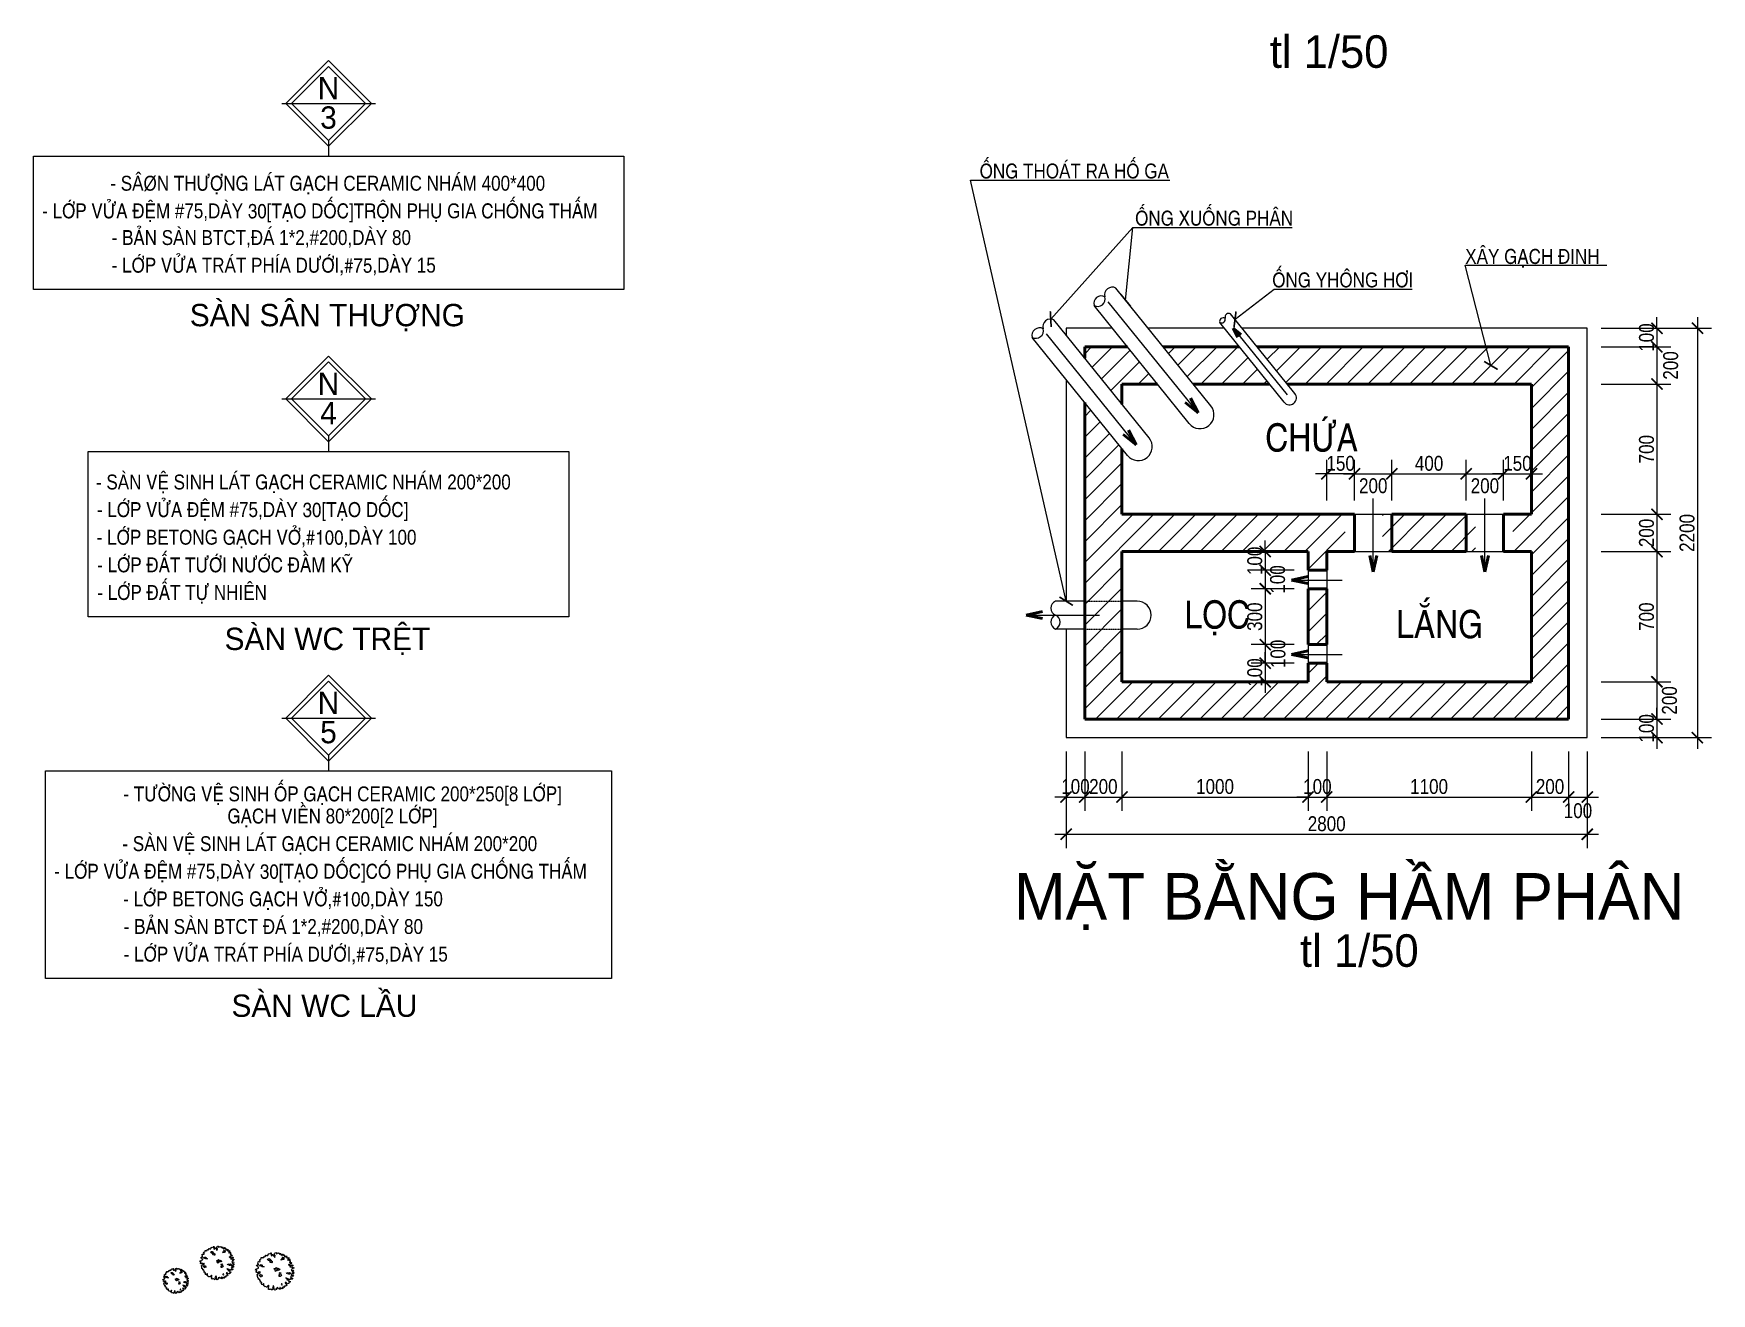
# Model space of a CAD drawing. Header units: millimetres. Extents: x -37049 to 129367, y 25385 to 90033.
# Drawn here: x 11644 to 29674, y 62992 to 76532 of the extents above; entities that cross this region are included whole.
import ezdxf
from ezdxf.enums import TextEntityAlignment as Align

# ---------------------------------------------------------------- set-up
doc = ezdxf.new("R2010")
doc.units = ezdxf.units.MM
doc.header["$MEASUREMENT"] = 0
doc.linetypes.add('ACAD_ISO03W100', pattern=[30, 12, -18])
for name, color, linetype, lineweight in [('DUONGDAN', 8, 'Continuous', 9), ('KHUNG TEN', 125, 'Continuous', 25), ('NKHUAT1', 54, 'ACAD_ISO03W100', 15), ('NKT', 9, 'Continuous', 0), ('NMANH1', 45, 'Continuous', 9), ('NMANH3', 25, 'Continuous', 9), ('NTHAY1', 61, 'Continuous', 25), ('NTHAY3', 41, 'Continuous', 25), ('NTHAY4', 21, 'Continuous', 25), ('Ntuong1', 140, 'Continuous', 50), ('Ntuong2', 150, 'Continuous', 50)]:
    doc.layers.add(name, color=color, linetype=linetype, lineweight=lineweight)
doc.layers.add('NCHU', color=70, linetype='Continuous')
doc.styles.add('AVO', font='vhelvcn.ttf')
doc.styles.add('FRANKO', font='vfranko.ttf', dxfattribs={"height": 500})
doc.dimstyles.new('50', dxfattribs={"dimtxt": 160, "dimasz": 120, "dimexe": 150, "dimexo": 150, "dimgap": 30, "dimtad": 1, "dimdec": 0, "dimlfac": 0.5, "dimzin": 0, "dimdsep": 46, "dimtxsty": 'AVO', "dimblk": 'ARCHTICK', "dimcen": -2, "dimdle": 120, "dimclrd": 256, "dimclre": 256, "dimclrt": 1, "dimadec": 0, "dimazin": 0, "dimtfac": 1, "dimtdec": 0, "dimtix": 1, "dimtmove": 2, "dimatfit": 3, "dimldrblk": 'ARCHTICK', "dimfxl": 0, "dimtolj": 1, "dimtzin": 0, "dimlwd": 0, "dimlwe": 0, "dimarcsym": 0})

# ---------------------------------------------------------------- blocks, each defined once
blk = doc.blocks.new('_ARCHTICK')
at = {"color": 0, "linetype": 'ByBlock', "const_width": 0.15}
blk.add_lwpolyline([(-0.5, -0.5), (0.5, 0.5)], dxfattribs=at)
blk = doc.blocks.new('*D322')
at = {"layer": 'DEFPOINTS', "color": 0}
for p in [(22740, 68965), (28340, 68965), (28340, 67927)]:
    blk.add_point(p, dxfattribs=at)
at = {"layer": 'NKT', "lineweight": 0}
for p, q in [((22740, 68815), (22740, 67777)), ((28340, 68815), (28340, 67777)), ((22620, 67927), (28460, 67927))]:
    blk.add_line(p, q, dxfattribs=at)
at = {"layer": 'NKT', "lineweight": 0, "xscale": 120, "yscale": 120, "zscale": 120, "rotation": 180}
blk.add_blockref('_ARCHTICK', (22740, 67927), dxfattribs=at)
at = {"layer": 'NKT', "lineweight": 0, "xscale": 120, "yscale": 120, "zscale": 120}
blk.add_blockref('_ARCHTICK', (28340, 67927), dxfattribs=at)
at = {"layer": 'NKT', "color": 1, "insert": (25540, 68039), "char_height": 160, "attachment_point": 5, "style": 'AVO'}
blk.add_mtext('\\A1;2800', dxfattribs=at)
blk = doc.blocks.new('*D323')
at = {"layer": 'DEFPOINTS', "color": 0}
for p in [(22940, 68965), (23340, 68965), (23340, 68327)]:
    blk.add_point(p, dxfattribs=at)
at = {"layer": 'NKT', "lineweight": 0}
for p, q in [((22940, 68815), (22940, 68177)), ((23340, 68815), (23340, 68177)), ((22820, 68327), (23460, 68327))]:
    blk.add_line(p, q, dxfattribs=at)
at = {"layer": 'NKT', "lineweight": 0, "xscale": 120, "yscale": 120, "zscale": 120, "rotation": 180}
blk.add_blockref('_ARCHTICK', (22940, 68327), dxfattribs=at)
at = {"layer": 'NKT', "lineweight": 0, "xscale": 120, "yscale": 120, "zscale": 120}
blk.add_blockref('_ARCHTICK', (23340, 68327), dxfattribs=at)
at = {"layer": 'NKT', "color": 1, "insert": (23140, 68439), "char_height": 160, "attachment_point": 5, "style": 'AVO'}
blk.add_mtext('\\A1;200', dxfattribs=at)
blk = doc.blocks.new('A$C0C2D02D3')
at = {"layer": 'NTHAY3'}
blk.add_line((964, 0), (0, 1193), dxfattribs=at)
at = {"layer": 'Ntuong2'}
for q in [(825, 113), (882, 159)]:
    blk.add_line((964, 0), q, dxfattribs=at)
blk = doc.blocks.new('*D324')
at = {"layer": 'DEFPOINTS', "color": 0}
for p in [(22740, 68965), (22940, 68965), (22940, 68327)]:
    blk.add_point(p, dxfattribs=at)
at = {"layer": 'NKT', "lineweight": 0}
for p, q in [((22740, 68815), (22740, 68177)), ((22940, 68815), (22940, 68177)), ((22740, 68327), (22620, 68327)), ((22740, 68327), (22940, 68327)), ((22940, 68327), (23060, 68327))]:
    blk.add_line(p, q, dxfattribs=at)
at = {"layer": 'NKT', "lineweight": 0, "xscale": 120, "yscale": 120, "zscale": 120}
blk.add_blockref('_ARCHTICK', (22740, 68327), dxfattribs=at)
at = {"layer": 'NKT', "lineweight": 0, "xscale": 120, "yscale": 120, "zscale": 120, "rotation": 180}
blk.add_blockref('_ARCHTICK', (22940, 68327), dxfattribs=at)
at = {"layer": 'NKT', "color": 1, "insert": (22840, 68439), "char_height": 160, "attachment_point": 5, "style": 'AVO'}
blk.add_mtext('\\A1;100', dxfattribs=at)
blk = doc.blocks.new('*D325')
at = {"layer": 'DEFPOINTS', "color": 0}
for p in [(28340, 73365), (28340, 68965), (29524, 68965)]:
    blk.add_point(p, dxfattribs=at)
at = {"layer": 'NKT', "lineweight": 0}
for p, q in [((29524, 73485), (29524, 68845)), ((28490, 73365), (29674, 73365)), ((28490, 68965), (29674, 68965))]:
    blk.add_line(p, q, dxfattribs=at)
at = {"layer": 'NKT', "lineweight": 0, "xscale": 120, "yscale": 120, "zscale": 120}
for p, rotation in [((29524, 73365), 90), ((29524, 68965), 270)]:
    blk.add_blockref('_ARCHTICK', p, dxfattribs=dict(at, rotation=rotation))
at = {"layer": 'NKT', "color": 1, "insert": (29413, 71165), "char_height": 160, "attachment_point": 5, "rotation": 90, "style": 'AVO'}
blk.add_mtext('\\A1;2200', dxfattribs=at)
blk = doc.blocks.new('*D326')
at = {"layer": 'DEFPOINTS', "color": 0}
for p in [(28140, 68965), (28340, 68965), (28340, 68327)]:
    blk.add_point(p, dxfattribs=at)
at = {"layer": 'NKT', "lineweight": 0}
for p, q in [((28140, 68815), (28140, 68177)), ((28340, 68815), (28340, 68177)), ((28020, 68327), (28460, 68327))]:
    blk.add_line(p, q, dxfattribs=at)
at = {"layer": 'NKT', "lineweight": 0, "xscale": 120, "yscale": 120, "zscale": 120, "rotation": 180}
blk.add_blockref('_ARCHTICK', (28140, 68327), dxfattribs=at)
at = {"layer": 'NKT', "lineweight": 0, "xscale": 120, "yscale": 120, "zscale": 120}
blk.add_blockref('_ARCHTICK', (28340, 68327), dxfattribs=at)
at = {"layer": 'NKT', "color": 1, "insert": (28240, 68179), "char_height": 160, "attachment_point": 5, "style": 'AVO'}
blk.add_mtext('\\A1;100', dxfattribs=at)
blk = doc.blocks.new('*D327')
at = {"layer": 'DEFPOINTS', "color": 0}
for p in [(27740, 68965), (28140, 68965), (28140, 68327)]:
    blk.add_point(p, dxfattribs=at)
at = {"layer": 'NKT', "lineweight": 0}
for p, q in [((27740, 68815), (27740, 68177)), ((28140, 68815), (28140, 68177)), ((27620, 68327), (28260, 68327))]:
    blk.add_line(p, q, dxfattribs=at)
at = {"layer": 'NKT', "lineweight": 0, "xscale": 120, "yscale": 120, "zscale": 120, "rotation": 180}
blk.add_blockref('_ARCHTICK', (27740, 68327), dxfattribs=at)
at = {"layer": 'NKT', "lineweight": 0, "xscale": 120, "yscale": 120, "zscale": 120}
blk.add_blockref('_ARCHTICK', (28140, 68327), dxfattribs=at)
at = {"layer": 'NKT', "color": 1, "insert": (27940, 68439), "char_height": 160, "attachment_point": 5, "style": 'AVO'}
blk.add_mtext('\\A1;200', dxfattribs=at)
blk = doc.blocks.new('*D328')
at = {"layer": 'DEFPOINTS', "color": 0}
for p in [(25540, 68965), (27740, 68965), (27740, 68327)]:
    blk.add_point(p, dxfattribs=at)
at = {"layer": 'NKT', "lineweight": 0}
for p, q in [((25540, 68815), (25540, 68177)), ((27740, 68815), (27740, 68177)), ((25420, 68327), (27860, 68327))]:
    blk.add_line(p, q, dxfattribs=at)
at = {"layer": 'NKT', "lineweight": 0, "xscale": 120, "yscale": 120, "zscale": 120, "rotation": 180}
blk.add_blockref('_ARCHTICK', (25540, 68327), dxfattribs=at)
at = {"layer": 'NKT', "lineweight": 0, "xscale": 120, "yscale": 120, "zscale": 120}
blk.add_blockref('_ARCHTICK', (27740, 68327), dxfattribs=at)
at = {"layer": 'NKT', "color": 1, "insert": (26640, 68439), "char_height": 160, "attachment_point": 5, "style": 'AVO'}
blk.add_mtext('\\A1;1100', dxfattribs=at)
blk = doc.blocks.new('*D329')
at = {"layer": 'DEFPOINTS', "color": 0}
for p in [(25340, 68965), (25540, 68965), (25540, 68327)]:
    blk.add_point(p, dxfattribs=at)
at = {"layer": 'NKT', "lineweight": 0}
for p, q in [((25340, 68815), (25340, 68177)), ((25540, 68815), (25540, 68177)), ((25340, 68327), (25220, 68327)), ((25340, 68327), (25540, 68327)), ((25540, 68327), (25660, 68327))]:
    blk.add_line(p, q, dxfattribs=at)
at = {"layer": 'NKT', "lineweight": 0, "xscale": 120, "yscale": 120, "zscale": 120}
blk.add_blockref('_ARCHTICK', (25340, 68327), dxfattribs=at)
at = {"layer": 'NKT', "lineweight": 0, "xscale": 120, "yscale": 120, "zscale": 120, "rotation": 180}
blk.add_blockref('_ARCHTICK', (25540, 68327), dxfattribs=at)
at = {"layer": 'NKT', "color": 1, "insert": (25440, 68439), "char_height": 160, "attachment_point": 5, "style": 'AVO'}
blk.add_mtext('\\A1;100', dxfattribs=at)
blk = doc.blocks.new('*D330')
at = {"layer": 'DEFPOINTS', "color": 0}
for p in [(23340, 68965), (25340, 68965), (25340, 68327)]:
    blk.add_point(p, dxfattribs=at)
at = {"layer": 'NKT', "lineweight": 0}
for p, q in [((23340, 68815), (23340, 68177)), ((25340, 68815), (25340, 68177)), ((23220, 68327), (25460, 68327))]:
    blk.add_line(p, q, dxfattribs=at)
at = {"layer": 'NKT', "lineweight": 0, "xscale": 120, "yscale": 120, "zscale": 120, "rotation": 180}
blk.add_blockref('_ARCHTICK', (23340, 68327), dxfattribs=at)
at = {"layer": 'NKT', "lineweight": 0, "xscale": 120, "yscale": 120, "zscale": 120}
blk.add_blockref('_ARCHTICK', (25340, 68327), dxfattribs=at)
at = {"layer": 'NKT', "color": 1, "insert": (24340, 68439), "char_height": 160, "attachment_point": 5, "style": 'AVO'}
blk.add_mtext('\\A1;1000', dxfattribs=at)
blk = doc.blocks.new('*D331')
at = {"layer": 'DEFPOINTS', "color": 0}
for p in [(27040, 71800), (26240, 71365), (27040, 71365)]:
    blk.add_point(p, dxfattribs=at)
at = {"layer": 'NKT', "lineweight": 0}
for p, q in [((26240, 71515), (26240, 71950)), ((27040, 71515), (27040, 71950)), ((26120, 71800), (27160, 71800))]:
    blk.add_line(p, q, dxfattribs=at)
at = {"layer": 'NKT', "lineweight": 0, "xscale": 120, "yscale": 120, "zscale": 120, "rotation": 180}
blk.add_blockref('_ARCHTICK', (26240, 71800), dxfattribs=at)
at = {"layer": 'NKT', "lineweight": 0, "xscale": 120, "yscale": 120, "zscale": 120}
blk.add_blockref('_ARCHTICK', (27040, 71800), dxfattribs=at)
at = {"layer": 'NKT', "color": 1, "insert": (26640, 71912), "char_height": 160, "attachment_point": 5, "style": 'AVO'}
blk.add_mtext('\\A1;400', dxfattribs=at)
blk = doc.blocks.new('*D332')
at = {"layer": 'DEFPOINTS', "color": 0}
for p in [(25340, 69765), (24880, 69565), (25162, 69565)]:
    blk.add_point(p, dxfattribs=at)
at = {"layer": 'NKT', "lineweight": 0}
for p, q in [((24880, 69765), (24880, 69885)), ((25190, 69765), (24730, 69765)), ((24880, 69765), (24880, 69565)), ((25012, 69565), (24730, 69565)), ((24880, 69565), (24880, 69445))]:
    blk.add_line(p, q, dxfattribs=at)
at = {"layer": 'NKT', "lineweight": 0, "xscale": 120, "yscale": 120, "zscale": 120}
for p, rotation in [((24880, 69765), 270), ((24880, 69565), 90)]:
    blk.add_blockref('_ARCHTICK', p, dxfattribs=dict(at, rotation=rotation))
at = {"layer": 'NKT', "color": 1, "insert": (24768, 69665), "char_height": 160, "attachment_point": 5, "rotation": 90, "style": 'AVO'}
blk.add_mtext('\\A1;100', dxfattribs=at)
blk = doc.blocks.new('*D333')
at = {"layer": 'DEFPOINTS', "color": 0}
for p in [(25340, 69965), (24880, 69765), (25340, 69765)]:
    blk.add_point(p, dxfattribs=at)
at = {"layer": 'NKT', "lineweight": 0}
for p, q in [((25190, 69965), (24730, 69965)), ((24880, 70085), (24880, 69645)), ((25190, 69765), (24730, 69765))]:
    blk.add_line(p, q, dxfattribs=at)
at = {"layer": 'NKT', "lineweight": 0, "xscale": 120, "yscale": 120, "zscale": 120}
for p, rotation in [((24880, 69965), 90), ((24880, 69765), 270)]:
    blk.add_blockref('_ARCHTICK', p, dxfattribs=dict(at, rotation=rotation))
at = {"layer": 'NKT', "color": 1, "insert": (25017, 69865), "char_height": 160, "attachment_point": 5, "rotation": 90, "style": 'AVO'}
blk.add_mtext('\\A1;100', dxfattribs=at)
blk = doc.blocks.new('*D334')
at = {"layer": 'DEFPOINTS', "color": 0}
for p in [(25340, 70565), (24880, 69965), (25340, 69965)]:
    blk.add_point(p, dxfattribs=at)
at = {"layer": 'NKT', "lineweight": 0}
for p, q in [((24880, 70685), (24880, 69845)), ((25190, 70565), (24730, 70565)), ((25190, 69965), (24730, 69965))]:
    blk.add_line(p, q, dxfattribs=at)
at = {"layer": 'NKT', "lineweight": 0, "xscale": 120, "yscale": 120, "zscale": 120}
for p, rotation in [((24880, 70565), 90), ((24880, 69965), 270)]:
    blk.add_blockref('_ARCHTICK', p, dxfattribs=dict(at, rotation=rotation))
at = {"layer": 'NKT', "color": 1, "insert": (24768, 70265), "char_height": 160, "attachment_point": 5, "rotation": 90, "style": 'AVO'}
blk.add_mtext('\\A1;300', dxfattribs=at)
blk = doc.blocks.new('*D335')
at = {"layer": 'DEFPOINTS', "color": 0}
for p in [(25340, 70765), (24880, 70565), (25340, 70565)]:
    blk.add_point(p, dxfattribs=at)
at = {"layer": 'NKT', "lineweight": 0}
for p, q in [((24880, 70885), (24880, 70445)), ((25190, 70765), (24730, 70765)), ((25190, 70565), (24730, 70565))]:
    blk.add_line(p, q, dxfattribs=at)
at = {"layer": 'NKT', "lineweight": 0, "xscale": 120, "yscale": 120, "zscale": 120}
for p, rotation in [((24880, 70765), 90), ((24880, 70565), 270)]:
    blk.add_blockref('_ARCHTICK', p, dxfattribs=dict(at, rotation=rotation))
at = {"layer": 'NKT', "color": 1, "insert": (25013, 70665), "char_height": 160, "attachment_point": 5, "rotation": 90, "style": 'AVO'}
blk.add_mtext('\\A1;100', dxfattribs=at)
blk = doc.blocks.new('*D336')
at = {"layer": 'DEFPOINTS', "color": 0}
for p in [(25340, 70965), (24880, 70765), (25340, 70765)]:
    blk.add_point(p, dxfattribs=at)
at = {"layer": 'NKT', "lineweight": 0}
for p, q in [((24880, 70965), (24880, 71085)), ((25190, 70965), (24730, 70965)), ((24880, 70965), (24880, 70765)), ((25190, 70765), (24730, 70765)), ((24880, 70765), (24880, 70645))]:
    blk.add_line(p, q, dxfattribs=at)
at = {"layer": 'NKT', "lineweight": 0, "xscale": 120, "yscale": 120, "zscale": 120}
for p, rotation in [((24880, 70965), 270), ((24880, 70765), 90)]:
    blk.add_blockref('_ARCHTICK', p, dxfattribs=dict(at, rotation=rotation))
at = {"layer": 'NKT', "color": 1, "insert": (24768, 70865), "char_height": 160, "attachment_point": 5, "rotation": 90, "style": 'AVO'}
blk.add_mtext('\\A1;100', dxfattribs=at)
blk = doc.blocks.new('*D337')
at = {"layer": 'DEFPOINTS', "color": 0}
for p in [(25540, 71800), (25540, 71365), (25840, 71365)]:
    blk.add_point(p, dxfattribs=at)
at = {"layer": 'NKT', "lineweight": 0}
for p, q in [((25540, 71515), (25540, 71950)), ((25840, 71515), (25840, 71950)), ((25540, 71800), (25420, 71800)), ((25840, 71800), (25540, 71800)), ((25840, 71800), (25960, 71800))]:
    blk.add_line(p, q, dxfattribs=at)
at = {"layer": 'NKT', "lineweight": 0, "xscale": 120, "yscale": 120, "zscale": 120}
blk.add_blockref('_ARCHTICK', (25540, 71800), dxfattribs=at)
at = {"layer": 'NKT', "lineweight": 0, "xscale": 120, "yscale": 120, "zscale": 120, "rotation": 180}
blk.add_blockref('_ARCHTICK', (25840, 71800), dxfattribs=at)
at = {"layer": 'NKT', "color": 1, "insert": (25690, 71912), "char_height": 160, "attachment_point": 5, "style": 'AVO'}
blk.add_mtext('\\A1;150', dxfattribs=at)
blk = doc.blocks.new('*D338')
at = {"layer": 'DEFPOINTS', "color": 0}
for p in [(26240, 71800), (25840, 71365), (26240, 71365)]:
    blk.add_point(p, dxfattribs=at)
at = {"layer": 'NKT', "lineweight": 0}
for p, q in [((25840, 71515), (25840, 71950)), ((26240, 71515), (26240, 71950)), ((25720, 71800), (26360, 71800))]:
    blk.add_line(p, q, dxfattribs=at)
at = {"layer": 'NKT', "lineweight": 0, "xscale": 120, "yscale": 120, "zscale": 120, "rotation": 180}
blk.add_blockref('_ARCHTICK', (25840, 71800), dxfattribs=at)
at = {"layer": 'NKT', "lineweight": 0, "xscale": 120, "yscale": 120, "zscale": 120}
blk.add_blockref('_ARCHTICK', (26240, 71800), dxfattribs=at)
at = {"layer": 'NKT', "color": 1, "insert": (26040, 71671), "char_height": 160, "attachment_point": 5, "style": 'AVO'}
blk.add_mtext('\\A1;200', dxfattribs=at)
blk = doc.blocks.new('*D339')
at = {"layer": 'DEFPOINTS', "color": 0}
for p in [(28340, 71365), (28340, 70965), (29089, 70965)]:
    blk.add_point(p, dxfattribs=at)
at = {"layer": 'NKT', "lineweight": 0}
for p, q in [((29089, 71485), (29089, 70845)), ((28490, 71365), (29239, 71365)), ((28490, 70965), (29239, 70965))]:
    blk.add_line(p, q, dxfattribs=at)
at = {"layer": 'NKT', "lineweight": 0, "xscale": 120, "yscale": 120, "zscale": 120}
for p, rotation in [((29089, 71365), 90), ((29089, 70965), 270)]:
    blk.add_blockref('_ARCHTICK', p, dxfattribs=dict(at, rotation=rotation))
at = {"layer": 'NKT', "color": 1, "insert": (28977, 71165), "char_height": 160, "attachment_point": 5, "rotation": 90, "style": 'AVO'}
blk.add_mtext('\\A1;200', dxfattribs=at)
blk = doc.blocks.new('*D340')
at = {"layer": 'DEFPOINTS', "color": 0}
for p in [(28340, 69165), (28340, 68965), (29089, 68965)]:
    blk.add_point(p, dxfattribs=at)
at = {"layer": 'NKT', "lineweight": 0}
for p, q in [((29089, 69165), (29089, 69285)), ((28490, 69165), (29239, 69165)), ((29089, 69165), (29089, 68965)), ((28490, 68965), (29239, 68965)), ((29089, 68965), (29089, 68845))]:
    blk.add_line(p, q, dxfattribs=at)
at = {"layer": 'NKT', "lineweight": 0, "xscale": 120, "yscale": 120, "zscale": 120}
for p, rotation in [((29089, 69165), 270), ((29089, 68965), 90)]:
    blk.add_blockref('_ARCHTICK', p, dxfattribs=dict(at, rotation=rotation))
at = {"layer": 'NKT', "color": 1, "insert": (28977, 69065), "char_height": 160, "attachment_point": 5, "rotation": 90, "style": 'AVO'}
blk.add_mtext('\\A1;100', dxfattribs=at)
blk = doc.blocks.new('*D341')
at = {"layer": 'DEFPOINTS', "color": 0}
for p in [(28340, 69565), (28340, 69165), (29089, 69165)]:
    blk.add_point(p, dxfattribs=at)
at = {"layer": 'NKT', "lineweight": 0}
for p, q in [((29089, 69685), (29089, 69045)), ((28490, 69565), (29239, 69565)), ((28490, 69165), (29239, 69165))]:
    blk.add_line(p, q, dxfattribs=at)
at = {"layer": 'NKT', "lineweight": 0, "xscale": 120, "yscale": 120, "zscale": 120}
for p, rotation in [((29089, 69565), 90), ((29089, 69165), 270)]:
    blk.add_blockref('_ARCHTICK', p, dxfattribs=dict(at, rotation=rotation))
at = {"layer": 'NKT', "color": 1, "insert": (29224, 69365), "char_height": 160, "attachment_point": 5, "rotation": 90, "style": 'AVO'}
blk.add_mtext('\\A1;200', dxfattribs=at)
blk = doc.blocks.new('*D342')
at = {"layer": 'DEFPOINTS', "color": 0}
for p in [(28340, 70965), (28340, 69565), (29089, 69565)]:
    blk.add_point(p, dxfattribs=at)
at = {"layer": 'NKT', "lineweight": 0}
for p, q in [((29089, 71085), (29089, 69445)), ((28490, 70965), (29239, 70965)), ((28490, 69565), (29239, 69565))]:
    blk.add_line(p, q, dxfattribs=at)
at = {"layer": 'NKT', "lineweight": 0, "xscale": 120, "yscale": 120, "zscale": 120}
for p, rotation in [((29089, 70965), 90), ((29089, 69565), 270)]:
    blk.add_blockref('_ARCHTICK', p, dxfattribs=dict(at, rotation=rotation))
at = {"layer": 'NKT', "color": 1, "insert": (28977, 70265), "char_height": 160, "attachment_point": 5, "rotation": 90, "style": 'AVO'}
blk.add_mtext('\\A1;700', dxfattribs=at)
blk = doc.blocks.new('*D343')
at = {"layer": 'DEFPOINTS', "color": 0}
for p in [(27740, 71800), (27740, 71625), (27440, 71365)]:
    blk.add_point(p, dxfattribs=at)
at = {"layer": 'NKT', "lineweight": 0}
for p, q in [((27440, 71515), (27440, 71950)), ((27740, 71775), (27740, 71950)), ((27440, 71800), (27320, 71800)), ((27440, 71800), (27740, 71800)), ((27740, 71800), (27860, 71800))]:
    blk.add_line(p, q, dxfattribs=at)
at = {"layer": 'NKT', "lineweight": 0, "xscale": 120, "yscale": 120, "zscale": 120}
blk.add_blockref('_ARCHTICK', (27440, 71800), dxfattribs=at)
at = {"layer": 'NKT', "lineweight": 0, "xscale": 120, "yscale": 120, "zscale": 120, "rotation": 180}
blk.add_blockref('_ARCHTICK', (27740, 71800), dxfattribs=at)
at = {"layer": 'NKT', "color": 1, "insert": (27590, 71912), "char_height": 160, "attachment_point": 5, "style": 'AVO'}
blk.add_mtext('\\A1;150', dxfattribs=at)
blk = doc.blocks.new('*D344')
at = {"layer": 'DEFPOINTS', "color": 0}
for p in [(27440, 71800), (27040, 71365), (27440, 71365)]:
    blk.add_point(p, dxfattribs=at)
at = {"layer": 'NKT', "lineweight": 0}
for p, q in [((27040, 71515), (27040, 71950)), ((27440, 71515), (27440, 71950)), ((26920, 71800), (27560, 71800))]:
    blk.add_line(p, q, dxfattribs=at)
at = {"layer": 'NKT', "lineweight": 0, "xscale": 120, "yscale": 120, "zscale": 120, "rotation": 180}
blk.add_blockref('_ARCHTICK', (27040, 71800), dxfattribs=at)
at = {"layer": 'NKT', "lineweight": 0, "xscale": 120, "yscale": 120, "zscale": 120}
blk.add_blockref('_ARCHTICK', (27440, 71800), dxfattribs=at)
at = {"layer": 'NKT', "color": 1, "insert": (27240, 71671), "char_height": 160, "attachment_point": 5, "style": 'AVO'}
blk.add_mtext('\\A1;200', dxfattribs=at)
blk = doc.blocks.new('*D345')
at = {"layer": 'DEFPOINTS', "color": 0}
for p in [(28340, 72765), (28340, 71365), (29089, 71365)]:
    blk.add_point(p, dxfattribs=at)
at = {"layer": 'NKT', "lineweight": 0}
for p, q in [((29089, 72885), (29089, 71245)), ((28490, 72765), (29239, 72765)), ((28490, 71365), (29239, 71365))]:
    blk.add_line(p, q, dxfattribs=at)
at = {"layer": 'NKT', "lineweight": 0, "xscale": 120, "yscale": 120, "zscale": 120}
for p, rotation in [((29089, 72765), 90), ((29089, 71365), 270)]:
    blk.add_blockref('_ARCHTICK', p, dxfattribs=dict(at, rotation=rotation))
at = {"layer": 'NKT', "color": 1, "insert": (28977, 72065), "char_height": 160, "attachment_point": 5, "rotation": 90, "style": 'AVO'}
blk.add_mtext('\\A1;700', dxfattribs=at)
blk = doc.blocks.new('*D346')
at = {"layer": 'DEFPOINTS', "color": 0}
for p in [(28340, 73165), (28340, 72765), (29089, 72765)]:
    blk.add_point(p, dxfattribs=at)
at = {"layer": 'NKT', "lineweight": 0}
for p, q in [((29089, 73285), (29089, 72645)), ((28490, 73165), (29239, 73165)), ((28490, 72765), (29239, 72765))]:
    blk.add_line(p, q, dxfattribs=at)
at = {"layer": 'NKT', "lineweight": 0, "xscale": 120, "yscale": 120, "zscale": 120}
for p, rotation in [((29089, 73165), 90), ((29089, 72765), 270)]:
    blk.add_blockref('_ARCHTICK', p, dxfattribs=dict(at, rotation=rotation))
at = {"layer": 'NKT', "color": 1, "insert": (29237, 72965), "char_height": 160, "attachment_point": 5, "rotation": 90, "style": 'AVO'}
blk.add_mtext('\\A1;200', dxfattribs=at)
blk = doc.blocks.new('*D347')
at = {"layer": 'DEFPOINTS', "color": 0}
for p in [(28340, 73365), (28340, 73165), (29089, 73165)]:
    blk.add_point(p, dxfattribs=at)
at = {"layer": 'NKT', "lineweight": 0}
for p, q in [((29089, 73365), (29089, 73485)), ((28490, 73365), (29239, 73365)), ((29089, 73365), (29089, 73165)), ((28490, 73165), (29239, 73165)), ((29089, 73165), (29089, 73045))]:
    blk.add_line(p, q, dxfattribs=at)
at = {"layer": 'NKT', "lineweight": 0, "xscale": 120, "yscale": 120, "zscale": 120}
for p, rotation in [((29089, 73365), 270), ((29089, 73165), 90)]:
    blk.add_blockref('_ARCHTICK', p, dxfattribs=dict(at, rotation=rotation))
at = {"layer": 'NKT', "color": 1, "insert": (28977, 73265), "char_height": 160, "attachment_point": 5, "rotation": 90, "style": 'AVO'}
blk.add_mtext('\\A1;100', dxfattribs=at)
blk = doc.blocks.new('A$C5CEF6302')
at = {"color": 0, "linetype": 'ByBlock'}
for points in [[(1152, 601), (1183, 578), (1199, 563), (1214, 569), (1227, 554), (1210, 537), (1190, 535), (1177, 509), (1160, 528), (1139, 511), (1132, 490), (1177, 479), (1167, 479), (1188, 494), (1207, 466), (1199, 447), (1175, 444), (1156, 447), (1145, 431), (1134, 447), (1117, 436), (1124, 408), (1152, 395), (1158, 378), (1175, 387), (1173, 361), (1162, 350), (1140, 354), (1121, 350), (1100, 361), (1089, 350), (1087, 333), (1063, 345), (1042, 369), (1010, 380), (982, 382), (958, 400), (969, 372), (1005, 363), (992, 345), (1005, 320), (1020, 335), (1050, 305), (1068, 275), (1096, 296), (1106, 262), (1085, 258), (1063, 236), (1074, 223), (1050, 212), (1038, 228), (1025, 206), (995, 219), (973, 249), (945, 247), (941, 223), (964, 217), (999, 191), (984, 178), (997, 159), (992, 148), (964, 157), (963, 144), (969, 129), (954, 129), (936, 129), (928, 120), (913, 139), (909, 111), (924, 96), (900, 86), (892, 96), (864, 99), (851, 68), (866, 71), (870, 55), (838, 47), (829, 62), (806, 82), (795, 68), (784, 88), (767, 86), (767, 60), (791, 49), (778, 36), (758, 39), (745, 58), (726, 52), (711, 71), (688, 90), (701, 95), (683, 62), (653, 62), (645, 45), (660, 49), (670, 34), (664, 26), (610, 0), (591, 28), (589, 58), (595, 71), (578, 83), (584, 110), (576, 131), (561, 144), (550, 120), (556, 95), (535, 77), (544, 64), (552, 45), (533, 0), (511, 21), (494, 40), (479, 28), (464, 40), (439, 24), (417, 30), (399, 55), (417, 79), (406, 103), (417, 129), (423, 148), (411, 159), (396, 129), (383, 142), (376, 126), (380, 99), (350, 99), (320, 120), (303, 99), (290, 118), (282, 135), (260, 144), (266, 157), (263, 185), (260, 200), (266, 206), (254, 221), (228, 189), (236, 169), (198, 181), (198, 206), (179, 217), (185, 240), (200, 247), (180, 266), (159, 251), (157, 251), (144, 268), (161, 283), (144, 309), (131, 307), (121, 320), (133, 326), (136, 354), (95, 344), (95, 365), (95, 387), (82, 391), (69, 400), (67, 410), (60, 444), (54, 449), (58, 453), (71, 477), (47, 483), (37, 492), (60, 505), (82, 537), (103, 537), (131, 561), (146, 545), (146, 580), (131, 597), (110, 567), (101, 580), (75, 580), (67, 561), (45, 565), (37, 573), (9, 591), (28, 604), (37, 636), (0, 644), (7, 678), (35, 687), (50, 683), (58, 702), (90, 706), (95, 721), (86, 734), (67, 764), (45, 771), (32, 786), (39, 804), (58, 810), (93, 812), (90, 829), (71, 848), (82, 878), (69, 900), (88, 913), (125, 909), (149, 917), (144, 943), (123, 960), (136, 982), (168, 997), (183, 1020), (179, 1042), (226, 1046), (228, 1038), (260, 1044), (260, 1057), (258, 1074), (264, 1078), (266, 1078), (290, 1070), (316, 1085), (314, 1093), (316, 1115), (329, 1115), (350, 1104), (389, 1106), (389, 1113), (399, 1128), (398, 1138), (404, 1156), (432, 1168), (473, 1158), (483, 1181), (473, 1194), (492, 1194), (501, 1180), (505, 1140), (498, 1110), (511, 1100), (524, 1109), (529, 1138), (546, 1140), (561, 1113), (600, 1061), (615, 1048), (627, 1106), (610, 1123), (597, 1147), (600, 1173), (612, 1171)], [(612, 1171), (623, 1196), (645, 1207), (662, 1194), (662, 1180), (666, 1162), (677, 1162), (696, 1181), (722, 1190), (726, 1180), (737, 1180), (750, 1188), (763, 1171), (760, 1153), (769, 1156), (793, 1171), (808, 1173), (812, 1153), (806, 1132), (829, 1145), (831, 1113), (849, 1110), (853, 1132), (853, 1149), (877, 1147), (883, 1152), (887, 1132), (877, 1115), (893, 1115), (911, 1132), (924, 1115), (920, 1097), (920, 1081), (917, 1059), (933, 1063), (941, 1081), (956, 1063), (976, 1078), (982, 1093), (988, 1081), (1003, 1081), (992, 1061), (982, 1042), (1001, 1026), (1010, 1044), (1016, 1029), (1035, 1038), (1055, 1042), (1059, 1023), (1044, 1005), (1027, 997), (1027, 977), (1035, 954), (1044, 971), (1061, 954), (1061, 980), (1078, 986), (1083, 999), (1089, 975), (1096, 960), (1083, 947), (1081, 934), (1098, 940), (1100, 919), (1100, 906), (1087, 898), (1076, 887), (1087, 874), (1100, 887), (1113, 896), (1134, 881), (1154, 861), (1145, 855), (1111, 850), (1093, 831), (1081, 812), (1044, 825), (1068, 790), (1100, 797), (1124, 812), (1152, 799), (1167, 816), (1182, 797), (1182, 777), (1156, 782), (1130, 777), (1091, 752), (1130, 739), (1152, 748), (1196, 730), (1207, 733), (1214, 706), (1190, 694), (1162, 690), (1154, 666), (1134, 644), (1156, 631), (1196, 642), (1214, 623), (1201, 601), (1180, 612), (1152, 601)]]:
    blk.add_lwpolyline(points, dxfattribs=at)
for points in [[(163, 825), (187, 803), (204, 808), (217, 786), (196, 778), (239, 761), (273, 752), (243, 748), (209, 748), (174, 765), (121, 780), (151, 791)], [(411, 1005), (432, 1008), (460, 993), (464, 971), (481, 963), (505, 933), (529, 926), (533, 885), (514, 877), (484, 889), (464, 889), (455, 907), (473, 913), (464, 926), (440, 945), (415, 950), (391, 975), (372, 990)], [(638, 692), (649, 718), (662, 724), (666, 707), (675, 688), (705, 681), (694, 694), (714, 700), (750, 683), (767, 668), (765, 649), (748, 638), (741, 647), (718, 640), (694, 623), (690, 636), (666, 636), (653, 619), (649, 595), (630, 604), (619, 632), (632, 644), (606, 659), (597, 692)], [(759, 552), (786, 563), (806, 537), (793, 520), (801, 509), (823, 496), (806, 464), (778, 436), (756, 442), (756, 481), (776, 485), (754, 511), (771, 522)], [(825, 1003), (844, 1019), (864, 1016), (864, 1036), (855, 1055), (866, 1055), (881, 1040), (900, 1010), (898, 982), (887, 986), (870, 978), (840, 975), (810, 963), (814, 978), (838, 990)], [(986, 552), (999, 550), (1018, 554), (1038, 567), (1042, 558), (1070, 554), (1085, 565), (1104, 561), (1109, 543), (1104, 522), (1083, 509), (1055, 511), (1051, 513), (1046, 524), (1046, 539), (1021, 528), (999, 537)], [(170, 490), (153, 505), (146, 490), (125, 481), (123, 457), (148, 455), (174, 423), (177, 453), (194, 457), (219, 453), (219, 475), (198, 487)], [(851, 191), (838, 208), (821, 202), (819, 187), (834, 174), (840, 159)]]:
    blk.add_lwpolyline(points, close=True, dxfattribs=at)
blk = doc.blocks.new('A$C07072F26')
at = {"layer": 'NTHAY3', "ltscale": 200}
for p, q in [((0, 283.2), (503.9, 283.2)), ((251.9, 84.3), (251.9, 0))]:
    blk.add_line(p, q, dxfattribs=at)
at = {"layer": 'NTHAY3', "color": 144, "lineweight": 9, "ltscale": 200}
blk.add_lwpolyline([(251.9, 52.5), (482.6, 283.2), (251.9, 513.8), (21.3, 283.2)], close=True, dxfattribs=at)
at = {"layer": 'NTHAY3', "ltscale": 200}
blk.add_lwpolyline([(251.9, 84.3), (450.8, 283.2), (251.9, 482), (53.1, 283.2)], close=True, dxfattribs=at)

msp = doc.modelspace()

# ---------------------------------------------------------------- hatches: boundary and pattern name
at = {"layer": 'NMANH1'}
h = msp.add_hatch(dxfattribs=at)
h.set_pattern_fill('ANSI31', color=256, scale=50, style=0)
h.set_pattern_definition([(45, (-255881.7, -69455.62), (-112.2532, 112.2532), [])])
h.paths.add_polyline_path([(24793.6, 73165), (25116.3, 72765), (27740.1, 72765), (27740.1, 71365), (27540.1, 71365), (27540.1, 70965), (27740.1, 70965), (27740.1, 69565), (25540.1, 69565), (25540.1, 69765), (25340.1, 69765), (25340.1, 69565), (23340.1, 69565), (23340.1, 70131.5), (22940.1, 70131.5), (22940.1, 69165), (26409.1, 69165), (28140.1, 69165), (28140.1, 73165)])
h.paths.add_polyline_path([(24923.6, 72765), (24600.9, 73165), (23783.3, 73165), (24106, 72765)], flags=16)
h.paths.add_polyline_path([(23397.8, 73165), (22940.1, 73165), (22940.1, 73044.1), (23340.1, 72548.3), (23340.1, 72765), (23720.5, 72765)])
h.paths.add_polyline_path([(23340.1, 72070.5), (22940.1, 72566.3), (22940.1, 70431.5), (23340.1, 70431.5), (23340.1, 70965), (25340.1, 70965), (25340.1, 70765), (25540.1, 70765), (25540.1, 70965), (25740.1, 70965), (25740.1, 71365), (23340.1, 71365)], flags=17)
h.paths.add_polyline_path([(26140.1, 71365), (26140.1, 70965), (27140.1, 70965), (27140.1, 71365)], flags=16)
h.paths.add_polyline_path([(25540.1, 70565), (25340.1, 70565), (25340.1, 69965), (25540.1, 69965)], flags=17)
h.paths.add_polyline_path([(23340.1, 70431.5), (22940.1, 70431.5), (22940.1, 70131.5), (23340.1, 70131.5)], flags=17)
h.paths.add_polyline_path([(26276.4, 69433.9), (26276.4, 69884.4), (26552.7, 69884.4), (26552.7, 69433.9)], flags=24)
h.paths.add_polyline_path([(27465, 71983.1), (27815.3, 71983.1), (27815.3, 71706.8), (27465, 71706.8)], flags=25)
h.paths.add_polyline_path([(26281.4, 70664.8), (26281.4, 71115.2), (26557.8, 71115.2), (26557.8, 70664.8)], flags=25)

# ---------------------------------------------------------------- linework, layer by layer
at = {"layer": 'DUONGDAN'}
for p, q in [((24055.7, 72336.2), (24055.7, 72336.2)), ((23391.8, 71993.2), (23391.8, 71993.2))]:
    msp.add_line(p, q, dxfattribs=at)
at = {"layer": 'NKHUAT1', "color": 7, "lineweight": 15, "ltscale": 0.2}
for p, q in [((22940.1, 70431.5), (23340.1, 70431.5)), ((22940.1, 70131.5), (23340.1, 70131.5))]:
    msp.add_line(p, q, dxfattribs=at)
at = {"layer": 'NTHAY1'}
for p, q in [((24295.7, 72529.8), (23273.4, 73797)), ((24062.2, 72341.5), (23040.2, 73608.3)), ((23631.8, 72186.8), (22609.4, 73454)), ((25081.2, 72569.6), (24390.6, 73425.7)), ((25197.9, 72663.8), (24507.2, 73520)), ((23398.3, 71998.4), (22376.2, 73265.3)), ((26040.1, 70747), (26040.1, 71534.1)), ((27240.1, 70747), (27240.1, 71534.1)), ((25840.1, 71365), (26240.1, 71365)), ((27040.1, 71365), (27440.1, 71365)), ((25840.1, 70965), (26240.1, 70965)), ((27040.1, 70965), (27440.1, 70965)), ((25340.1, 70765), (25340.1, 70565)), ((25540.1, 70765), (25540.1, 70565)), ((25162, 70659), (25707.5, 70659)), ((22940.1, 70431.5), (22626, 70431.5)), ((23503.3, 70431.5), (23340.1, 70431.5)), ((22309.3, 70282.3), (23097.2, 70281.2)), ((22940.1, 70131.5), (22626.4, 70131.5)), ((23503.3, 70131.5), (23340.1, 70131.5)), ((25340.1, 69965), (25340.1, 69765)), ((25540.1, 69965), (25540.1, 69765)), ((25162, 69859.5), (25707.5, 69859.5))]:
    msp.add_line(p, q, dxfattribs=at)
at = {"layer": 'NTHAY1', "ltscale": 200}
for points in [[(11644.1, 75215.2), (17985.4, 75215.2), (17985.4, 73780.3), (11644.1, 73780.3)], [(12232, 72038.5), (17397.4, 72038.5), (17397.4, 70262.9), (12232, 70262.9)], [(11773.3, 68608.6), (17856.1, 68608.6), (17856.1, 66376.2), (11773.3, 66376.2)]]:
    msp.add_lwpolyline(points, close=True, dxfattribs=at)
at = {"layer": 'NTHAY1'}
for points in [[(23236.4, 73365), (22740.1, 73365), (22740.1, 73292)], [(22740.1, 70131.5), (22740.1, 68965), (28340.1, 68965), (28340.1, 73365), (24632.2, 73365)], [(24439.5, 73365), (23621.9, 73365)], [(22740.1, 72814.2), (22740.1, 70431.5)]]:
    msp.add_lwpolyline(points, dxfattribs=at)
for centre, radius, start, end in [((23235.1, 73724.9), 81.6, 62.00958, 195.61889), ((23118.2, 73630.9), 81.6, 62.01013, 195.61889), ((23077.9, 73681), 81.6, 242.01013, 15.61889), ((22571.1, 73381.9), 81.6, 62.00958, 195.61889), ((24429.6, 73437), 40.8, 62.01013, 195.61889), ((24409.4, 73462), 40.8, 242.01013, 15.61889), ((24488, 73484), 40.8, 62.00958, 195.61889), ((22454.3, 73287.9), 81.6, 62.01013, 195.61889), ((22414, 73338), 81.6, 242.01013, 15.61889), ((25139.6, 72616.7), 75, 218.89598, 38.89598), ((24179, 72435.6), 150, 218.89598, 38.89598), ((23515, 72092.6), 150, 218.89598, 38.89598), ((22658, 70356.5), 81.6, 113.1136, 246.72291), ((23503.3, 70281.5), 150, 270, 90), ((22657.8, 70206.5), 81.6, 113.11415, 246.72291), ((22593.5, 70206.5), 81.6, 293.11415, 66.72291)]:
    msp.add_arc(centre, radius, start, end, dxfattribs=at)
at = {"layer": 'NTHAY4'}
for p, q in [((24062.2, 72341.5), (24062.2, 72341.5)), ((23398.3, 71998.4), (23398.3, 71998.4))]:
    msp.add_line(p, q, dxfattribs=at)
at = {"layer": 'Ntuong1'}
for p, q in [((22940.1, 73165), (23397.8, 73165)), ((22940.1, 73165), (22940.1, 73044.1)), ((23783.3, 73165), (24600.9, 73165)), ((24793.6, 73165), (28140.1, 73165)), ((28140.1, 73165), (28140.1, 69165)), ((23340.1, 72765), (23720.5, 72765)), ((23340.1, 72765), (23340.1, 72548.3)), ((24106, 72765), (24923.6, 72765)), ((25116.3, 72765), (27740.1, 72765)), ((27740.1, 72765), (27740.1, 71365)), ((22940.1, 72566.3), (22940.1, 69165)), ((23340.1, 72070.5), (23340.1, 71365)), ((23340.1, 71365), (25840.1, 71365)), ((25840.1, 71365), (25840.1, 70965)), ((26240.1, 71365), (27040.1, 71365)), ((26240.1, 71365), (26240.1, 70965)), ((27040.1, 71365), (27040.1, 70965)), ((27440.1, 71365), (27440.1, 70965)), ((27440.1, 71365), (27740.1, 71365)), ((23340.1, 70965), (25340.1, 70965)), ((23340.1, 70965), (23340.1, 69565)), ((25340.1, 70965), (25340.1, 70765)), ((25540.1, 70965), (25540.1, 70765)), ((25540.1, 70965), (25840.1, 70965)), ((26040.1, 70747), (26003.2, 70922.3)), ((26040.1, 70747), (26077.1, 70922.3)), ((26240.1, 70965), (27040.1, 70965)), ((27240.1, 70747), (27203.2, 70922.3)), ((27240.1, 70747), (27277.1, 70922.3)), ((27440.1, 70965), (27740.1, 70965)), ((27740.1, 70965), (27740.1, 69565)), ((25162, 70659), (25337.3, 70695.9)), ((25340.1, 70765), (25540.1, 70765)), ((25162, 70659), (25337.3, 70622.1)), ((25340.1, 70565), (25340.1, 69965)), ((25340.1, 70565), (25540.1, 70565)), ((25540.1, 70565), (25540.1, 69965)), ((22309.3, 70282.3), (22484.6, 70319)), ((22309.3, 70282.3), (22484.5, 70245.1)), ((25340.1, 69965), (25540.1, 69965)), ((25162, 69859.5), (25337.3, 69896.4)), ((25162, 69859.5), (25337.3, 69822.6)), ((25340.1, 69765), (25540.1, 69765)), ((25340.1, 69765), (25340.1, 69565)), ((25540.1, 69765), (25540.1, 69565)), ((23340.1, 69565), (25340.1, 69565)), ((25540.1, 69565), (27740.1, 69565)), ((22940.1, 69165), (28140.1, 69165)), ((22940.1, 69165), (26409.1, 69165))]:
    msp.add_line(p, q, dxfattribs=at)

# ---------------------------------------------------------------- block references
at = {"layer": 'KHUNG TEN'}
msp.add_blockref('A$C0C2D02D3', (23193.1, 72454), dxfattribs=at)
at = {"layer": 'KHUNG TEN', "xscale": -0.6000000000052925, "yscale": 0.6000000000058208, "zscale": 0.6, "rotation": 257.7919614866536}
msp.add_blockref('A$C0C2D02D3', (24414.2, 72800.7), dxfattribs=at)
at = {"layer": 'NTHAY1', "ltscale": 200, "xscale": 2, "yscale": 2, "zscale": 2}
for p in [(14310.8, 75215.2), (14310.8, 72038.5), (14310.8, 68608.6)]:
    msp.add_blockref('A$C07072F26', p, dxfattribs=at)
at = {"layer": 'NTHAY1'}
msp.add_blockref('A$C0C2D02D3', (22529.2, 72110.9), dxfattribs=at)
at = {"layer": 'NTHAY4', "ltscale": 10000}
for p, xscale, yscale, zscale in [((13433.1, 63139.5), 0.3000000000465661, 0.3000000000465661, 0.3), ((14029.9, 63025.6), 0.3374999999068677, 0.3374999999068677, 0.3375), ((13033.9, 62991.8), 0.2250000000931323, 0.2250000000931323, 0.225)]:
    msp.add_blockref('A$C5CEF6302', p, dxfattribs=dict(at, xscale=xscale, yscale=yscale, zscale=zscale))

# ---------------------------------------------------------------- texts
at = {"layer": 'NCHU', "ltscale": 0.75, "style": 'FRANKO'}
for s, height, p in [('tl 1/50', 350, (25565.8, 76345)), ('MAËT BAÈNG HAÀM PHAÂN', 500, (25781.1, 67279.9)), ('tl 1/50', 350, (25891.1, 66683.6))]:
    msp.add_text(s, height=height, dxfattribs=at).set_placement(p, align=Align.MIDDLE)
at = {"layer": 'NCHU', "style": 'FRANKO'}
for s, p in [('N', (14813.2, 75945.8)), ('3', (14813.2, 75629.4)), ('SAØN SAÂN THÖÔÏNG', (14800.7, 73512.2)), ('N', (14813.2, 72769)), ('4', (14813.2, 72452.6)), ('SAØN WC TREÄT', (14802.3, 70032.7)), ('N', (14813.2, 69339.2)), ('5', (14813.2, 69022.8)), ('SAØN WC LAÀU', (14769.5, 66119.1))]:
    msp.add_text(s, height=240, dxfattribs=at).set_placement(p, align=Align.MIDDLE)
at = {"layer": 'NCHU', "ltscale": 0.75, "style": 'AVO'}
for s, p in [('OÁNG THOAÙT RA HOÁ GA', (21810.4, 74974.6)), ('OÁNG XUOÁNG PHAÂN', (23481.7, 74468.1)), ('XAÂY GAÏCH ÑINH', (27028.6, 74057)), ('OÁNG YHOÂNG HÔI', (24954.9, 73803.9))]:
    msp.add_text(s, height=160, dxfattribs=at).set_placement(p)
at = {"layer": 'NCHU', "style": 'AVO'}
for s, p in [('- SAÂØN THÖÔÏNG LAÙT GAÏCH CERAMIC NHAÙM 400*400', (12469.1, 74843.1)), ('- LÔÙP VÖÛA ÑEÄM #75,DAØY 30[TAÏO DOÁC]TROÄN PHUÏ GIA CHOÁNG THAÁM', (11737.1, 74546.3)), ('- BAÛN SAØN BTCT,ÑAÙ 1*2,#200,DAØY 80', (12482.6, 74259.4)), ('- LÔÙP VÖÛA TRAÙT PHÍA DÖÔÙI,#75,DAØY 15', (12483.7, 73962.6)), ('- SAØN VEÄ SINH LAÙT GAÏCH CERAMIC NHAÙM 200*200', (12314.6, 71632.5)), ('- LÔÙP VÖÛA ÑEÄM #75,DAØY 30[TAÏO DOÁC]', (12325, 71335.7)), ('- LÔÙP BETONG GAÏCH VÔÛ,#100,DAØY 100', (12322.9, 71038.8)), ('- LÔÙP ÑAÁT TÖÔÙI NÖÔÙC ÑAÀM KYÕ', (12328, 70742)), ('- LÔÙP ÑAÁT TÖÏ NHIEÂN', (12329.1, 70445.2)), ('- TÖÔØNG VEÄ SINH OÁP GAÏCH CERAMIC 200*250[8 LÔÙP]', (12609.1, 68280.7)), ('GAÏCH VIEÀN 80*200[2 LÔÙP]', (13727, 68042.8)), ('- SAØN VEÄ SINH LAÙT GAÏCH CERAMIC NHAÙM 200*200', (12598.4, 67745.8)), ('- LÔÙP VÖÛA ÑEÄM #75,DAØY 30[TAÏO DOÁC]COÙ PHUÏ GIA CHOÁNG THAÁM', (11866.3, 67449)), ('- LÔÙP BETONG GAÏCH VÔÛ,#100,DAØY 150', (12606.7, 67152.1)), ('- BAÛN SAØN BTCT ÑAÙ 1*2,#200,DAØY 80', (12611.8, 66855.3)), ('- LÔÙP VÖÛA TRAÙT PHÍA DÖÔÙI,#75,DAØY 15', (12612.9, 66558.5))]:
    msp.add_text(s, height=160, rotation=0.00103, dxfattribs=at).set_placement(p)
at = {"layer": 'NCHU', "ltscale": 0.75, "char_height": 300, "attachment_point": 5, "style": 'AVO'}
for s, insert in [('CHÖÙA  ', (25377.7, 72187.2)), ('LOÏC', (24364, 70251.2)), ('LAÉNG ', (26752.4, 70181.5))]:
    msp.add_mtext(s, dxfattribs=dict(at, insert=insert))

# ---------------------------------------------------------------- dimensions: what is measured, and where the dimension line sits
at = {"layer": 'NKT'}
for base, p1, p2, picture, middle in [((29524.4, 68965), (28340.1, 73365), (28340.1, 68965), '*D325', (29412.7, 71165)), ((29089, 73165), (28340.1, 73365), (28340.1, 73165), '*D347', (28977.3, 73265)), ((29089, 71365), (28340.1, 72765), (28340.1, 71365), '*D345', (28977.3, 72065)), ((29089, 70965), (28340.1, 71365), (28340.1, 70965), '*D339', (28977.3, 71165)), ((24879.9, 70765), (25340.1, 70965), (25340.1, 70765), '*D336', (24768.2, 70865)), ((29089, 69565), (28340.1, 70965), (28340.1, 69565), '*D342', (28977.3, 70265)), ((24879.9, 69965), (25340.1, 70565), (25340.1, 69965), '*D334', (24768.2, 70265)), ((24879.9, 69565), (25340.1, 69765), (25162, 69565), '*D332', (24768.2, 69665)), ((29089, 68965), (28340.1, 69165), (28340.1, 68965), '*D340', (28977.3, 69065))]:
    dim = msp.add_linear_dim(base=base, p1=p1, p2=p2, angle=90, dimstyle='50', dxfattribs=at)
    dim.commit()
    dim.dimension.update_dxf_attribs({"geometry": picture, "text_midpoint": middle})
for base, p1, p2, picture, middle in [((29089, 72765), (28340.1, 73165), (28340.1, 72765), '*D346', (29236.8, 72965)), ((24879.9, 70565), (25340.1, 70765), (25340.1, 70565), '*D335', (25012.8, 70665)), ((24879.9, 69765), (25340.1, 69965), (25340.1, 69765), '*D333', (25016.9, 69865)), ((29089, 69165), (28340.1, 69565), (28340.1, 69165), '*D341', (29224.5, 69365))]:
    dim = msp.add_linear_dim(base=base, p1=p1, p2=p2, angle=90, dimstyle='50', dxfattribs=at)
    dim.commit()
    dim.dimension.update_dxf_attribs({"geometry": picture, "text_midpoint": middle, "dimtype": 160})
for base, p1, p2, picture, middle in [((25540.1, 71800.3), (25840.1, 71365), (25540.1, 71365), '*D337', (25690.1, 71912)), ((27040.1, 71800.3), (26240.1, 71365), (27040.1, 71365), '*D331', (26640.1, 71912)), ((27740.1, 71800.3), (27440.1, 71365), (27740.1, 71625.5), '*D343', (27590.1, 71912)), ((28340.1, 67927.1), (22740.1, 68965), (28340.1, 68965), '*D322', (25540.1, 68038.8)), ((22940.1, 68327.3), (22740.1, 68965), (22940.1, 68965), '*D324', (22840.1, 68439)), ((23340.1, 68327.3), (22940.1, 68965), (23340.1, 68965), '*D323', (23140.1, 68439)), ((25340.1, 68327.3), (23340.1, 68965), (25340.1, 68965), '*D330', (24340.1, 68439)), ((25540.1, 68327.3), (25340.1, 68965), (25540.1, 68965), '*D329', (25440.1, 68439)), ((27740.1, 68327.3), (25540.1, 68965), (27740.1, 68965), '*D328', (26640.1, 68439)), ((28140.1, 68327.3), (27740.1, 68965), (28140.1, 68965), '*D327', (27940.1, 68439))]:
    dim = msp.add_linear_dim(base=base, p1=p1, p2=p2, dimstyle='50', dxfattribs=at)
    dim.commit()
    dim.dimension.update_dxf_attribs({"geometry": picture, "text_midpoint": middle})
for base, p1, p2, picture, middle in [((26240.1, 71800.3), (25840.1, 71365), (26240.1, 71365), '*D338', (26040.1, 71671.2)), ((27440.1, 71800.3), (27040.1, 71365), (27440.1, 71365), '*D344', (27240.1, 71671.2)), ((28340.1, 68327.3), (28140.1, 68965), (28340.1, 68965), '*D326', (28240.1, 68178.7))]:
    dim = msp.add_linear_dim(base=base, p1=p1, p2=p2, dimstyle='50', dxfattribs=at)
    dim.commit()
    dim.dimension.update_dxf_attribs({"geometry": picture, "text_midpoint": middle, "dimtype": 160})

# ---------------------------------------------------------------- leaders
at = {"layer": 'NMANH3'}
for points in [[(22740.1, 70431.5), (21710.8, 74955.2), (23855.8, 74955.2)], [(22574.6, 73463.4), (23456.4, 74448.7), (25170, 74448.7)], [(23379.2, 73665.9), (23456.4, 74448.7), (25170, 74448.7)], [(27304.4, 72965), (27029.7, 74041.2), (28549.5, 74041.2)], [(24554.9, 73460.9), (24973.8, 73784.5), (26458.9, 73784.5)]]:
    msp.add_leader(points, dimstyle='50', override={"dimtad": 0}, dxfattribs=at)

doc.saveas('drawing.dxf')
